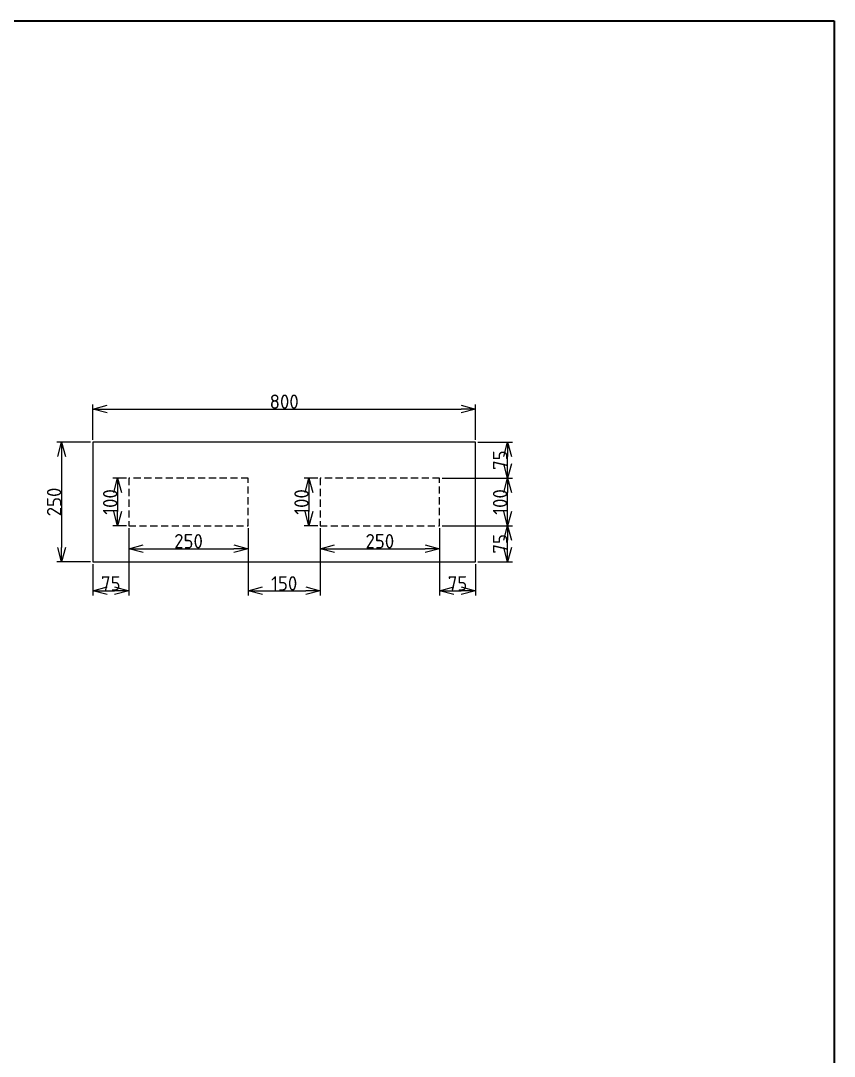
# Model space of a CAD drawing. Header units: inches. Extents: x 564911 to 603980, y 458630 to 507164.
# Drawn here: x 580607 to 582308, y 500354 to 502519 of the extents above; entities that cross this region are included whole.
import ezdxf
from ezdxf.enums import TextEntityAlignment as Align

# ---------------------------------------------------------------- set-up
doc = ezdxf.new("R2010")
doc.units = ezdxf.units.IN
doc.header["$MEASUREMENT"] = 0
doc.linetypes.add('DASHED', pattern=[0.75, 0.5, -0.25])
doc.layers.add('ASHADE', color=7, linetype='Continuous')
doc.layers.add('HELPPOINT', color=7, linetype='Continuous')
doc.styles.add('HTX11', font='O8111901')
doc.styles.add('ISO3098B', font='ISO3098B.shx')
doc.dimstyles.new('ISO-25', dxfattribs={"dimtxt": 2.5, "dimasz": 40, "dimexe": 1.25, "dimexo": 5, "dimtad": 1, "dimdec": 4, "dimdsep": 46, "dimlunit": 6, "dimtxsty": 'Standard', "dimcen": 2.5, "dimclrd": 3, "dimclre": 3, "dimadec": 0, "dimazin": 0, "dimtfac": 1, "dimtdec": 4, "dimtmove": 0, "dimatfit": 3, "dimfxl": 0, "dimtolj": 1, "dimtzin": 0, "dimarcsym": 0})

# ---------------------------------------------------------------- blocks, each defined once
blk = doc.blocks.new('TPA')
at = {"layer": 'HELPPOINT', "color": 4, "lineweight": 35}
for p, q in [((562706.8, 505019.3), (567131, 505019.3)), ((562706.8, 505019.3), (567131, 505019.3)), ((567131, 505019.3), (567131, 501946.4)), ((567131, 505019.3), (567131, 501946.4))]:
    blk.add_line(p, q, dxfattribs=at)
at = {"style": 'HTX11'}
for tag, p in [('A', (566704.3, 502037.1)), ('B', (567038.2, 501963.3))]:
    blk.add_attdef(tag, text='', height=16.8, dxfattribs=at).set_placement(p, align=Align.MIDDLE_CENTER)
blk = doc.blocks.new('_Open30')
at = {"color": 0, "linetype": 'ByBlock', "lineweight": -2}
for p, q in [((-1, 0.268), (0, 0)), ((0, 0), (-1, -0.268)), ((0, 0), (-1, 0))]:
    blk.add_line(p, q, dxfattribs=at)
blk = doc.blocks.new('*D121')
at = {"layer": 'ASHADE', "color": 3, "lineweight": -2}
for p, q in [((580758.1, 501642.8), (580758.1, 501716.9)), ((581558.1, 501642.8), (581558.1, 501716.9)), ((580788.1, 501706.9), (581528.1, 501706.9))]:
    blk.add_line(p, q, dxfattribs=at)
at = {"layer": 'DEFPOINTS', "color": 0}
for p in [(581558.1, 501706.9), (580758.1, 501637.8), (581558.1, 501637.8)]:
    blk.add_point(p, dxfattribs=at)
at = {"layer": 'ASHADE', "color": 3, "lineweight": -2, "xscale": 30, "yscale": 30, "zscale": 30, "rotation": 180}
blk.add_blockref('_Open30', (580758.1, 501706.9), dxfattribs=at)
at = {"layer": 'ASHADE', "color": 3, "lineweight": -2, "xscale": 30, "yscale": 30, "zscale": 30}
blk.add_blockref('_Open30', (581558.1, 501706.9), dxfattribs=at)
at = {"layer": 'ASHADE', "color": 0, "insert": (581158.1, 501722.5), "char_height": 30, "attachment_point": 5, "style": 'ISO3098B'}
blk.add_mtext('\\A1;800', dxfattribs=at)
blk = doc.blocks.new('*D122')
at = {"layer": 'ASHADE', "color": 3, "lineweight": -2}
for p, q in [((580753.1, 501637.8), (580682.7, 501637.8)), ((580692.7, 501607.8), (580692.7, 501417.8)), ((580753.1, 501387.8), (580682.7, 501387.8))]:
    blk.add_line(p, q, dxfattribs=at)
at = {"layer": 'DEFPOINTS', "color": 0}
for p in [(580758.1, 501637.8), (580692.7, 501387.8), (580758.1, 501387.8)]:
    blk.add_point(p, dxfattribs=at)
at = {"layer": 'ASHADE', "color": 3, "lineweight": -2, "xscale": 30, "yscale": 30, "zscale": 30}
for p, rotation in [((580692.7, 501637.8), 90), ((580692.7, 501387.8), 270)]:
    blk.add_blockref('_Open30', p, dxfattribs=dict(at, rotation=rotation))
at = {"layer": 'ASHADE', "color": 0, "insert": (580677.1, 501512.8), "char_height": 30, "attachment_point": 5, "rotation": 90, "style": 'ISO3098B'}
blk.add_mtext('\\A1;250', dxfattribs=at)
blk = doc.blocks.new('*D123')
at = {"layer": 'ASHADE', "color": 3, "lineweight": -2}
for p, q in [((580828.1, 501562.8), (580799.9, 501562.8)), ((580809.9, 501532.8), (580809.9, 501492.8)), ((580828.1, 501462.8), (580799.9, 501462.8))]:
    blk.add_line(p, q, dxfattribs=at)
at = {"layer": 'DEFPOINTS', "color": 0}
for p in [(580833.1, 501562.8), (580809.9, 501462.8), (580833.1, 501462.8)]:
    blk.add_point(p, dxfattribs=at)
at = {"layer": 'ASHADE', "color": 3, "lineweight": -2, "xscale": 30, "yscale": 30, "zscale": 30}
for p, rotation in [((580809.9, 501562.8), 90), ((580809.9, 501462.8), 270)]:
    blk.add_blockref('_Open30', p, dxfattribs=dict(at, rotation=rotation))
at = {"layer": 'ASHADE', "color": 0, "insert": (580794.3, 501512.8), "char_height": 30, "attachment_point": 5, "rotation": 90, "style": 'ISO3098B'}
blk.add_mtext('\\A1;100', dxfattribs=at)
blk = doc.blocks.new('*D124')
at = {"layer": 'ASHADE', "color": 3, "lineweight": -2}
for p, q in [((580833.1, 501457.8), (580833.1, 501405.1)), ((581083.1, 501457.8), (581083.1, 501405.1)), ((580863.1, 501415.1), (581053.1, 501415.1))]:
    blk.add_line(p, q, dxfattribs=at)
at = {"layer": 'DEFPOINTS', "color": 0}
for p in [(580833.1, 501462.8), (581083.1, 501462.8), (581083.1, 501415.1)]:
    blk.add_point(p, dxfattribs=at)
at = {"layer": 'ASHADE', "color": 3, "lineweight": -2, "xscale": 30, "yscale": 30, "zscale": 30, "rotation": 180}
blk.add_blockref('_Open30', (580833.1, 501415.1), dxfattribs=at)
at = {"layer": 'ASHADE', "color": 3, "lineweight": -2, "xscale": 30, "yscale": 30, "zscale": 30}
blk.add_blockref('_Open30', (581083.1, 501415.1), dxfattribs=at)
at = {"layer": 'ASHADE', "color": 0, "insert": (580958.1, 501430.7), "char_height": 30, "attachment_point": 5, "style": 'ISO3098B'}
blk.add_mtext('\\A1;250', dxfattribs=at)
blk = doc.blocks.new('*D125')
at = {"layer": 'ASHADE', "color": 3, "lineweight": -2}
for p, q in [((581228.1, 501562.8), (581199.9, 501562.8)), ((581209.9, 501532.8), (581209.9, 501492.8)), ((581228.1, 501462.8), (581199.9, 501462.8))]:
    blk.add_line(p, q, dxfattribs=at)
at = {"layer": 'DEFPOINTS', "color": 0}
for p in [(581233.1, 501562.8), (581209.9, 501462.8), (581233.1, 501462.8)]:
    blk.add_point(p, dxfattribs=at)
at = {"layer": 'ASHADE', "color": 3, "lineweight": -2, "xscale": 30, "yscale": 30, "zscale": 30}
for p, rotation in [((581209.9, 501562.8), 90), ((581209.9, 501462.8), 270)]:
    blk.add_blockref('_Open30', p, dxfattribs=dict(at, rotation=rotation))
at = {"layer": 'ASHADE', "color": 0, "insert": (581194.3, 501512.8), "char_height": 30, "attachment_point": 5, "rotation": 90, "style": 'ISO3098B'}
blk.add_mtext('\\A1;100', dxfattribs=at)
blk = doc.blocks.new('*D126')
at = {"layer": 'ASHADE', "color": 3, "lineweight": -2}
for p, q in [((581233.1, 501457.8), (581233.1, 501405.1)), ((581483.1, 501457.8), (581483.1, 501405.1)), ((581263.1, 501415.1), (581453.1, 501415.1))]:
    blk.add_line(p, q, dxfattribs=at)
at = {"layer": 'DEFPOINTS', "color": 0}
for p in [(581233.1, 501462.8), (581483.1, 501462.8), (581483.1, 501415.1)]:
    blk.add_point(p, dxfattribs=at)
at = {"layer": 'ASHADE', "color": 3, "lineweight": -2, "xscale": 30, "yscale": 30, "zscale": 30, "rotation": 180}
blk.add_blockref('_Open30', (581233.1, 501415.1), dxfattribs=at)
at = {"layer": 'ASHADE', "color": 3, "lineweight": -2, "xscale": 30, "yscale": 30, "zscale": 30}
blk.add_blockref('_Open30', (581483.1, 501415.1), dxfattribs=at)
at = {"layer": 'ASHADE', "color": 0, "insert": (581358.1, 501430.7), "char_height": 30, "attachment_point": 5, "style": 'ISO3098B'}
blk.add_mtext('\\A1;250', dxfattribs=at)
blk = doc.blocks.new('*D127')
at = {"layer": 'ASHADE', "color": 3, "lineweight": -2}
for p, q in [((580833.1, 501457.8), (580833.1, 501317)), ((580758.1, 501382.8), (580758.1, 501317)), ((580788.1, 501327), (580803.1, 501327))]:
    blk.add_line(p, q, dxfattribs=at)
at = {"layer": 'DEFPOINTS', "color": 0}
for p in [(580833.1, 501462.8), (580758.1, 501387.8), (580833.1, 501327)]:
    blk.add_point(p, dxfattribs=at)
at = {"layer": 'ASHADE', "color": 3, "lineweight": -2, "xscale": 30, "yscale": 30, "zscale": 30, "rotation": 180}
blk.add_blockref('_Open30', (580758.1, 501327), dxfattribs=at)
at = {"layer": 'ASHADE', "color": 3, "lineweight": -2, "xscale": 30, "yscale": 30, "zscale": 30}
blk.add_blockref('_Open30', (580833.1, 501327), dxfattribs=at)
at = {"layer": 'ASHADE', "color": 0, "insert": (580795.6, 501342.6), "char_height": 30, "attachment_point": 5, "style": 'ISO3098B'}
blk.add_mtext('\\A1;75', dxfattribs=at)
blk = doc.blocks.new('*D128')
at = {"layer": 'ASHADE', "color": 3, "lineweight": -2}
for p, q in [((581083.1, 501457.8), (581083.1, 501317)), ((581233.1, 501457.8), (581233.1, 501317)), ((581113.1, 501327), (581203.1, 501327))]:
    blk.add_line(p, q, dxfattribs=at)
at = {"layer": 'DEFPOINTS', "color": 0}
for p in [(581083.1, 501462.8), (581233.1, 501462.8), (581233.1, 501327)]:
    blk.add_point(p, dxfattribs=at)
at = {"layer": 'ASHADE', "color": 3, "lineweight": -2, "xscale": 30, "yscale": 30, "zscale": 30, "rotation": 180}
blk.add_blockref('_Open30', (581083.1, 501327), dxfattribs=at)
at = {"layer": 'ASHADE', "color": 3, "lineweight": -2, "xscale": 30, "yscale": 30, "zscale": 30}
blk.add_blockref('_Open30', (581233.1, 501327), dxfattribs=at)
at = {"layer": 'ASHADE', "color": 0, "insert": (581158.1, 501342.6), "char_height": 30, "attachment_point": 5, "style": 'ISO3098B'}
blk.add_mtext('\\A1;150', dxfattribs=at)
blk = doc.blocks.new('*D129')
at = {"layer": 'ASHADE', "color": 3, "lineweight": -2}
for p, q in [((581483.1, 501457.8), (581483.1, 501317)), ((581558.1, 501382.8), (581558.1, 501317)), ((581513.1, 501327), (581528.1, 501327))]:
    blk.add_line(p, q, dxfattribs=at)
at = {"layer": 'DEFPOINTS', "color": 0}
for p in [(581483.1, 501462.8), (581558.1, 501387.8), (581558.1, 501327)]:
    blk.add_point(p, dxfattribs=at)
at = {"layer": 'ASHADE', "color": 3, "lineweight": -2, "xscale": 30, "yscale": 30, "zscale": 30, "rotation": 180}
blk.add_blockref('_Open30', (581483.1, 501327), dxfattribs=at)
at = {"layer": 'ASHADE', "color": 3, "lineweight": -2, "xscale": 30, "yscale": 30, "zscale": 30}
blk.add_blockref('_Open30', (581558.1, 501327), dxfattribs=at)
at = {"layer": 'ASHADE', "color": 0, "insert": (581520.6, 501342.6), "char_height": 30, "attachment_point": 5, "style": 'ISO3098B'}
blk.add_mtext('\\A1;75', dxfattribs=at)
blk = doc.blocks.new('*D130')
at = {"layer": 'ASHADE', "color": 3, "lineweight": -2}
for p, q in [((581488.1, 501462.8), (581635.1, 501462.8)), ((581625.1, 501417.8), (581625.1, 501432.8)), ((581563.1, 501387.8), (581635.1, 501387.8))]:
    blk.add_line(p, q, dxfattribs=at)
at = {"layer": 'DEFPOINTS', "color": 0}
for p in [(581483.1, 501462.8), (581625.1, 501462.8), (581558.1, 501387.8)]:
    blk.add_point(p, dxfattribs=at)
at = {"layer": 'ASHADE', "color": 3, "lineweight": -2, "xscale": 30, "yscale": 30, "zscale": 30}
for p, rotation in [((581625.1, 501462.8), 90), ((581625.1, 501387.8), 270)]:
    blk.add_blockref('_Open30', p, dxfattribs=dict(at, rotation=rotation))
at = {"layer": 'ASHADE', "color": 0, "insert": (581609.4, 501425.3), "char_height": 30, "attachment_point": 5, "rotation": 90, "style": 'ISO3098B'}
blk.add_mtext('\\A1;75', dxfattribs=at)
blk = doc.blocks.new('*D131')
at = {"layer": 'ASHADE', "color": 3, "lineweight": -2}
for p, q in [((581488.1, 501562.8), (581635.1, 501562.8)), ((581625.1, 501492.8), (581625.1, 501532.8)), ((581488.1, 501462.8), (581635.1, 501462.8))]:
    blk.add_line(p, q, dxfattribs=at)
at = {"layer": 'DEFPOINTS', "color": 0}
for p in [(581483.1, 501562.8), (581625.1, 501562.8), (581483.1, 501462.8)]:
    blk.add_point(p, dxfattribs=at)
at = {"layer": 'ASHADE', "color": 3, "lineweight": -2, "xscale": 30, "yscale": 30, "zscale": 30}
for p, rotation in [((581625.1, 501562.8), 90), ((581625.1, 501462.8), 270)]:
    blk.add_blockref('_Open30', p, dxfattribs=dict(at, rotation=rotation))
at = {"layer": 'ASHADE', "color": 0, "insert": (581609.4, 501512.8), "char_height": 30, "attachment_point": 5, "rotation": 90, "style": 'ISO3098B'}
blk.add_mtext('\\A1;100', dxfattribs=at)
blk = doc.blocks.new('*D132')
at = {"layer": 'ASHADE', "color": 3, "lineweight": -2}
for p, q in [((581563.1, 501637.8), (581635.1, 501637.8)), ((581625.1, 501592.8), (581625.1, 501607.8)), ((581488.1, 501562.8), (581635.1, 501562.8))]:
    blk.add_line(p, q, dxfattribs=at)
at = {"layer": 'DEFPOINTS', "color": 0}
for p in [(581558.1, 501637.8), (581625.1, 501637.8), (581483.1, 501562.8)]:
    blk.add_point(p, dxfattribs=at)
at = {"layer": 'ASHADE', "color": 3, "lineweight": -2, "xscale": 30, "yscale": 30, "zscale": 30}
for p, rotation in [((581625.1, 501637.8), 90), ((581625.1, 501562.8), 270)]:
    blk.add_blockref('_Open30', p, dxfattribs=dict(at, rotation=rotation))
at = {"layer": 'ASHADE', "color": 0, "insert": (581609.4, 501600.3), "char_height": 30, "attachment_point": 5, "rotation": 90, "style": 'ISO3098B'}
blk.add_mtext('\\A1;75', dxfattribs=at)

msp = doc.modelspace()

# ---------------------------------------------------------------- linework, layer by layer
at = {"color": 2}
msp.add_lwpolyline([(580758.09337, 501387.7594), (581558.09337, 501387.7594), (581558.09337, 501637.7594), (580758.09337, 501637.7594)], close=True, dxfattribs=at)
at = {"color": 1, "linetype": 'DASHED', "ltscale": 30}
for points in [[(580833.09337, 501462.7594), (581083.09337, 501462.7594), (581083.09337, 501562.7594), (580833.09337, 501562.7594)], [(581233.09337, 501462.7594), (581483.09337, 501462.7594), (581483.09337, 501562.7594), (581233.09337, 501562.7594)]]:
    msp.add_lwpolyline(points, close=True, dxfattribs=at)

# ---------------------------------------------------------------- block references
at = {"xscale": 1.739999999990687, "yscale": 1.739999999990687, "zscale": 1.74}
msp.add_blockref('TPA', (-404499.81291, -376214.50134), dxfattribs=at)

# ---------------------------------------------------------------- dimensions: what is measured, and where the dimension line sits
at = {"layer": 'ASHADE', "color": 7}
for base, p1, p2, picture, middle in [((581558.09337, 501706.90097), (580758.09337, 501637.7594), (581558.09337, 501637.7594), '*D121', (581158.09337, 501722.52597)), ((580833.09337, 501327.00524), (580758.09337, 501387.7594), (580833.09337, 501462.7594), '*D127', (580795.59337, 501342.63024)), ((581083.09337, 501415.07336), (580833.09337, 501462.7594), (581083.09337, 501462.7594), '*D124', (580958.09337, 501430.69836)), ((581233.09337, 501327.00524), (581083.09337, 501462.7594), (581233.09337, 501462.7594), '*D128', (581158.09337, 501342.63024)), ((581483.09337, 501415.07336), (581233.09337, 501462.7594), (581483.09337, 501462.7594), '*D126', (581358.09337, 501430.69836)), ((581558.09337, 501327.00524), (581483.09337, 501462.7594), (581558.09337, 501387.7594), '*D129', (581520.59337, 501342.63024))]:
    dim = msp.add_linear_dim(base=base, p1=p1, p2=p2, dimstyle='ISO-25', override={"dimtxt": 30, "dimasz": 30, "dimexe": 10, "dimtxsty": 'ISO3098B', "dimblk1": 'Open30', "dimblk2": 'Open30', "dimsah": 1}, dxfattribs=at)
    dim.commit()
    dim.dimension.update_dxf_attribs({"geometry": picture, "text_midpoint": middle})
for base, p1, p2, picture, middle in [((580692.6865, 501387.7594), (580758.09337, 501637.7594), (580758.09337, 501387.7594), '*D122', (580677.0615, 501512.7594)), ((581625.07066, 501637.7594), (581483.09337, 501562.7594), (581558.09337, 501637.7594), '*D132', (581609.44566, 501600.2594)), ((580809.91394, 501462.7594), (580833.09337, 501562.7594), (580833.09337, 501462.7594), '*D123', (580794.28894, 501512.7594)), ((581209.91394, 501462.7594), (581233.09337, 501562.7594), (581233.09337, 501462.7594), '*D125', (581194.28894, 501512.7594)), ((581625.07066, 501562.7594), (581483.09337, 501462.7594), (581483.09337, 501562.7594), '*D131', (581609.44566, 501512.7594)), ((581625.07066, 501462.7594), (581558.09337, 501387.7594), (581483.09337, 501462.7594), '*D130', (581609.44566, 501425.2594))]:
    dim = msp.add_linear_dim(base=base, p1=p1, p2=p2, angle=90, dimstyle='ISO-25', override={"dimtxt": 30, "dimasz": 30, "dimexe": 10, "dimtxsty": 'ISO3098B', "dimblk1": 'Open30', "dimblk2": 'Open30', "dimsah": 1}, dxfattribs=at)
    dim.commit()
    dim.dimension.update_dxf_attribs({"geometry": picture, "text_midpoint": middle})

doc.saveas('drawing.dxf')
